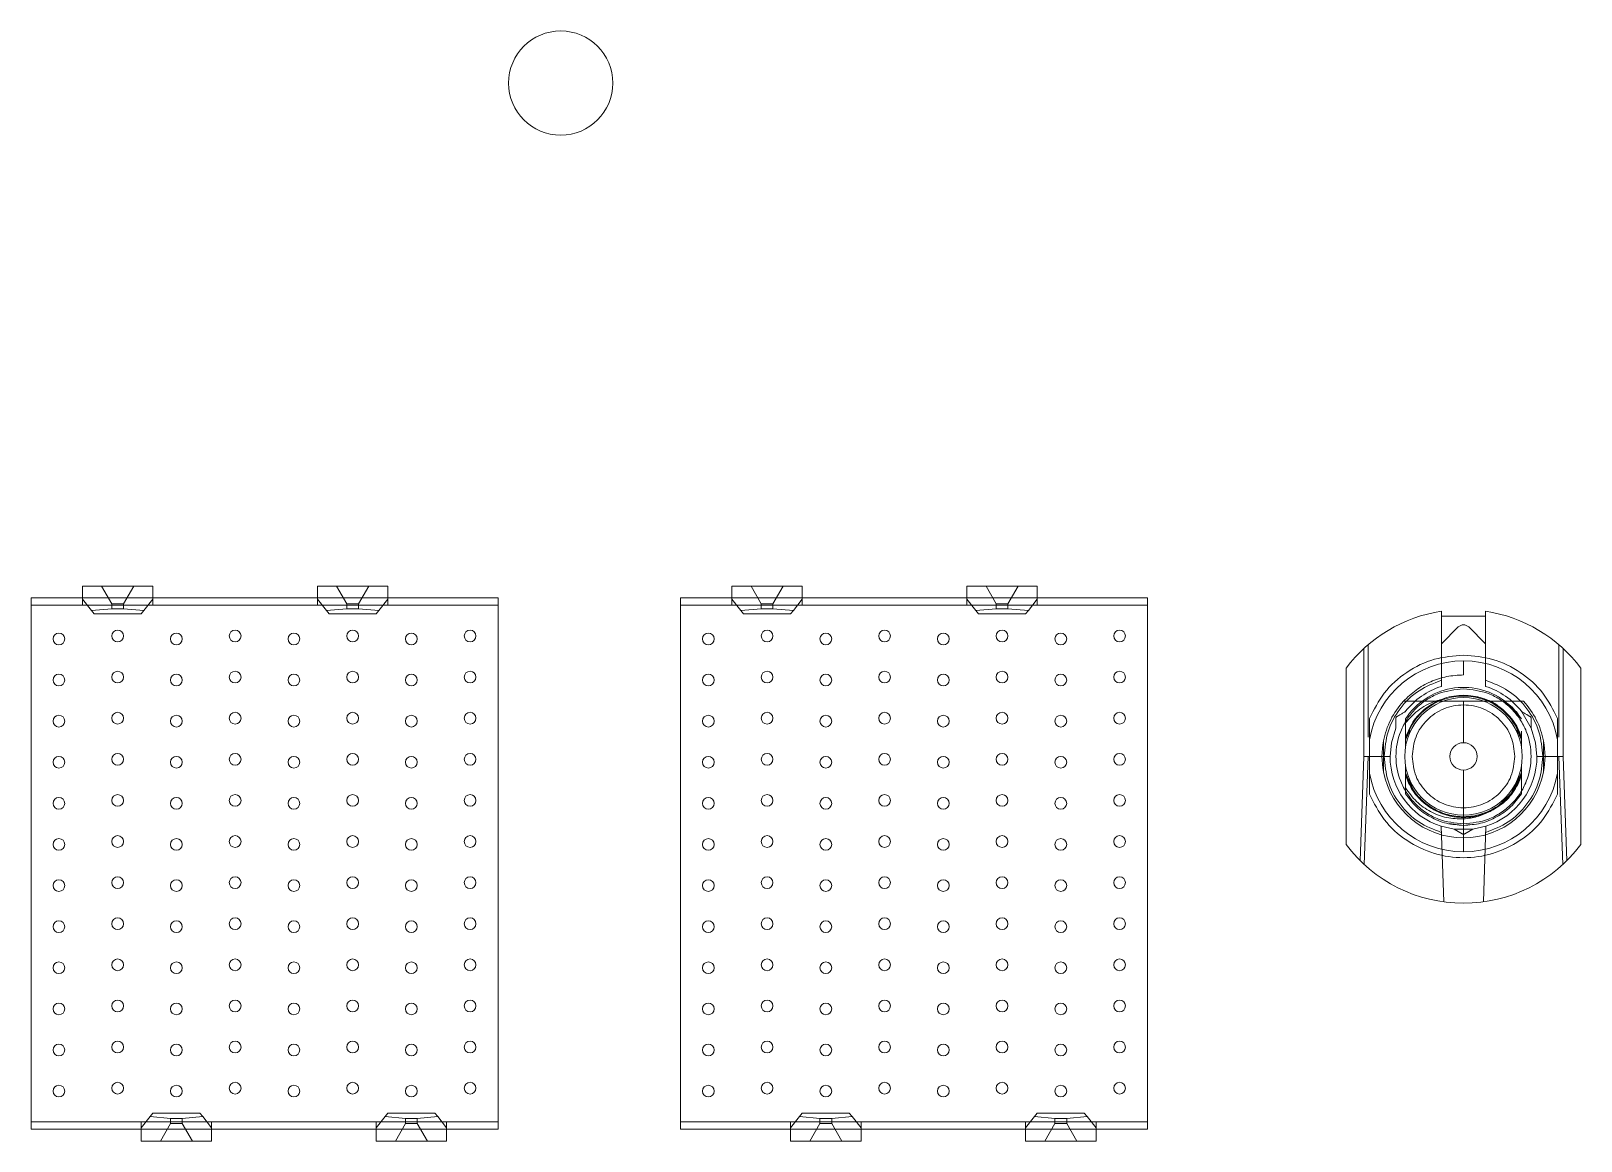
# Model space of a CAD drawing. Header units: millimetres. Extents: x -84 to 500, y -79 to 331.
# Drawn here: x 156 to 208.7, y 45.3 to 83.1 of the extents above; entities that cross this region are included whole.
import ezdxf
from ezdxf.lldxf.tags import DXFTag

# ---------------------------------------------------------------- set-up
doc = ezdxf.new("R2010")
doc.units = ezdxf.units.MM
tags = doc.linetypes.add('HIDDEN', pattern=[1.905, 1.27, -0.635]).pattern_tags.tags
tags[6:7] = [DXFTag(74, 4), DXFTag(75, 0), DXFTag(340, '0'), DXFTag(46, 1.0), DXFTag(50, 0.0), DXFTag(44, 0.0), DXFTag(45, 0.0)]
tags[4:5] = [DXFTag(74, 4), DXFTag(75, 0), DXFTag(340, '0'), DXFTag(46, 1.0), DXFTag(50, 0.0), DXFTag(44, 0.0), DXFTag(45, 0.0)]

msp = doc.modelspace()

# ---------------------------------------------------------------- linework, layer by layer
at = {"color": 7, "linetype": 'Continuous', "lineweight": 15}
for p, q in [((157.706, 63.77), (157.706, 64.22)), ((157.706, 64.22), (158.36, 64.22)), ((158.36, 64.22), (158.706, 63.62)), ((158.36, 64.22), (159.452, 64.22)), ((159.106, 63.62), (159.452, 64.22)), ((159.452, 64.22), (160.106, 64.22)), ((160.106, 64.22), (160.106, 63.77)), ((165.706, 63.77), (165.706, 64.22)), ((165.706, 64.22), (166.36, 64.22)), ((166.36, 64.22), (166.706, 63.62)), ((166.36, 64.22), (167.452, 64.22)), ((167.106, 63.62), (167.452, 64.22)), ((167.452, 64.22), (168.106, 64.22)), ((168.106, 64.22), (168.106, 63.77)), ((179.816, 63.77), (179.816, 64.22)), ((179.816, 64.22), (180.47, 64.22)), ((180.47, 64.22), (180.816, 63.62)), ((180.47, 64.22), (181.562, 64.22)), ((181.216, 63.62), (181.562, 64.22)), ((181.562, 64.22), (182.216, 64.22)), ((182.216, 64.22), (182.216, 63.77)), ((187.816, 63.77), (187.816, 64.22)), ((187.816, 64.22), (188.47, 64.22)), ((188.47, 64.22), (188.816, 63.62)), ((188.47, 64.22), (189.562, 64.22)), ((189.216, 63.62), (189.562, 64.22)), ((189.562, 64.22), (190.216, 64.22)), ((190.216, 64.22), (190.216, 63.77)), ((155.956, 63.82), (157.706, 63.82)), ((155.956, 63.82), (155.956, 63.57)), ((157.706, 63.57), (155.956, 63.57)), ((155.956, 63.57), (155.956, 45.97)), ((158.011, 63.389), (157.706, 63.77)), ((157.706, 63.57), (157.706, 63.77)), ((158.011, 63.389), (158.706, 63.45)), ((158.106, 63.27), (158.011, 63.389)), ((159.106, 63.62), (158.706, 63.62)), ((158.706, 63.62), (158.706, 63.45)), ((158.706, 63.45), (159.106, 63.45)), ((159.106, 63.45), (159.106, 63.62)), ((159.106, 63.45), (159.801, 63.389)), ((159.801, 63.389), (159.706, 63.27)), ((159.801, 63.389), (160.106, 63.77)), ((160.106, 63.82), (165.706, 63.82)), ((160.106, 63.77), (160.106, 63.57)), ((165.706, 63.57), (160.106, 63.57)), ((166.011, 63.389), (165.706, 63.77)), ((165.706, 63.57), (165.706, 63.77)), ((166.011, 63.389), (166.706, 63.45)), ((166.106, 63.27), (166.011, 63.389)), ((166.706, 63.62), (166.706, 63.45)), ((167.106, 63.62), (166.706, 63.62)), ((166.706, 63.45), (167.106, 63.45)), ((167.106, 63.45), (167.106, 63.62)), ((167.106, 63.45), (167.801, 63.389)), ((167.801, 63.389), (167.706, 63.27)), ((168.106, 63.77), (167.801, 63.389)), ((168.106, 63.82), (171.856, 63.82)), ((168.106, 63.77), (168.106, 63.57)), ((171.856, 63.57), (168.106, 63.57)), ((171.856, 63.82), (171.856, 63.57)), ((171.856, 45.97), (171.856, 63.57)), ((178.066, 63.82), (179.816, 63.82)), ((178.066, 63.82), (178.066, 63.57)), ((178.066, 63.57), (178.066, 45.97)), ((179.816, 63.57), (178.066, 63.57)), ((180.121, 63.389), (179.816, 63.77)), ((179.816, 63.57), (179.816, 63.77)), ((180.121, 63.389), (180.816, 63.45)), ((180.216, 63.27), (180.121, 63.389)), ((181.216, 63.62), (180.816, 63.62)), ((180.816, 63.62), (180.816, 63.45)), ((180.816, 63.45), (181.216, 63.45)), ((181.216, 63.45), (181.216, 63.62)), ((181.216, 63.45), (181.911, 63.389)), ((181.911, 63.389), (181.816, 63.27)), ((181.911, 63.389), (182.216, 63.77)), ((182.216, 63.82), (187.816, 63.82)), ((182.216, 63.77), (182.216, 63.57)), ((187.816, 63.57), (182.216, 63.57)), ((188.121, 63.389), (187.816, 63.77)), ((187.816, 63.57), (187.816, 63.77)), ((188.121, 63.389), (188.816, 63.45)), ((188.216, 63.27), (188.121, 63.389)), ((188.816, 63.62), (188.816, 63.45)), ((189.216, 63.62), (188.816, 63.62)), ((188.816, 63.45), (189.216, 63.45)), ((189.216, 63.45), (189.216, 63.62)), ((189.216, 63.45), (189.911, 63.389)), ((189.911, 63.389), (189.816, 63.27)), ((190.216, 63.77), (189.911, 63.389)), ((190.216, 63.82), (193.966, 63.82)), ((190.216, 63.77), (190.216, 63.57)), ((193.966, 63.57), (190.216, 63.57)), ((193.966, 63.82), (193.966, 63.57)), ((193.966, 45.97), (193.966, 63.57)), ((203.976, 63.363), (203.976, 63.195)), ((205.476, 63.363), (205.476, 63.195)), ((159.706, 63.27), (158.106, 63.27)), ((167.706, 63.27), (166.106, 63.27)), ((181.816, 63.27), (180.216, 63.27)), ((189.816, 63.27), (188.216, 63.27)), ((205.476, 63.195), (203.976, 63.195)), ((200.726, 61.42), (200.726, 55.42)), ((204.726, 61.67), (204.726, 61.195)), ((208.726, 55.42), (208.726, 61.42)), ((204.726, 58.885), (204.726, 60.295)), ((204.726, 55.645), (204.726, 57.955)), ((204.726, 55.645), (204.726, 55.17)), ((155.956, 45.97), (159.706, 45.97)), ((155.956, 45.97), (155.956, 45.72)), ((160.011, 46.151), (159.706, 45.77)), ((159.706, 45.77), (159.706, 45.97)), ((160.011, 46.151), (160.106, 46.27)), ((160.706, 46.09), (160.011, 46.151)), ((160.106, 46.27), (161.706, 46.27)), ((160.706, 45.92), (160.36, 45.32)), ((160.706, 46.09), (160.706, 45.92)), ((161.106, 46.09), (160.706, 46.09)), ((160.706, 45.92), (161.106, 45.92)), ((161.801, 46.151), (161.106, 46.09)), ((161.106, 45.92), (161.106, 46.09)), ((161.452, 45.32), (161.106, 45.92)), ((161.706, 46.27), (161.801, 46.151)), ((161.801, 46.151), (162.106, 45.77)), ((162.106, 45.97), (167.706, 45.97)), ((162.106, 45.97), (162.106, 45.77)), ((167.706, 45.77), (168.01, 46.151)), ((167.706, 45.77), (167.706, 45.97)), ((168.01, 46.151), (168.106, 46.27)), ((168.706, 46.09), (168.01, 46.151)), ((168.106, 46.27), (169.706, 46.27)), ((168.706, 45.92), (168.36, 45.32)), ((168.706, 46.09), (168.706, 45.92)), ((169.106, 46.09), (168.706, 46.09)), ((168.706, 45.92), (169.106, 45.92)), ((169.802, 46.151), (169.106, 46.09)), ((169.106, 45.92), (169.106, 46.09)), ((169.452, 45.32), (169.106, 45.92)), ((169.706, 46.27), (169.802, 46.151)), ((169.802, 46.151), (170.106, 45.77)), ((170.106, 45.97), (171.856, 45.97)), ((170.106, 45.97), (170.106, 45.77)), ((171.856, 45.72), (171.856, 45.97)), ((178.066, 45.97), (181.816, 45.97)), ((178.066, 45.97), (178.066, 45.72)), ((182.121, 46.151), (181.816, 45.77)), ((181.816, 45.77), (181.816, 45.97)), ((182.121, 46.151), (182.216, 46.27)), ((182.816, 46.09), (182.121, 46.151)), ((182.216, 46.27), (183.816, 46.27)), ((182.816, 45.92), (182.47, 45.32)), ((183.216, 46.09), (182.816, 46.09)), ((182.816, 46.09), (182.816, 45.92)), ((182.816, 45.92), (183.216, 45.92)), ((183.911, 46.151), (183.216, 46.09)), ((183.216, 45.92), (183.216, 46.09)), ((183.562, 45.32), (183.216, 45.92)), ((183.816, 46.27), (183.911, 46.151)), ((183.911, 46.151), (184.216, 45.77)), ((184.216, 45.97), (189.816, 45.97)), ((184.216, 45.97), (184.216, 45.77)), ((189.816, 45.77), (190.12, 46.151)), ((189.816, 45.77), (189.816, 45.97)), ((190.12, 46.151), (190.216, 46.27)), ((190.816, 46.09), (190.12, 46.151)), ((190.216, 46.27), (191.816, 46.27)), ((190.816, 45.92), (190.47, 45.32)), ((190.816, 46.09), (190.816, 45.92)), ((191.216, 46.09), (190.816, 46.09)), ((190.816, 45.92), (191.216, 45.92)), ((191.912, 46.151), (191.216, 46.09)), ((191.216, 45.92), (191.216, 46.09)), ((191.562, 45.32), (191.216, 45.92)), ((191.816, 46.27), (191.912, 46.151)), ((191.912, 46.151), (192.216, 45.77)), ((192.216, 45.97), (193.966, 45.97)), ((192.216, 45.97), (192.216, 45.77)), ((193.966, 45.72), (193.966, 45.97)), ((155.956, 45.72), (159.706, 45.72)), ((159.706, 45.32), (159.706, 45.77)), ((162.106, 45.77), (162.106, 45.32)), ((167.706, 45.72), (162.106, 45.72)), ((167.706, 45.32), (167.706, 45.77)), ((170.106, 45.77), (170.106, 45.32)), ((171.856, 45.72), (170.106, 45.72)), ((178.066, 45.72), (181.816, 45.72)), ((181.816, 45.32), (181.816, 45.77)), ((184.216, 45.77), (184.216, 45.32)), ((189.816, 45.72), (184.216, 45.72)), ((189.816, 45.32), (189.816, 45.77)), ((192.216, 45.77), (192.216, 45.32)), ((193.966, 45.72), (192.216, 45.72)), ((160.36, 45.32), (159.706, 45.32)), ((161.452, 45.32), (160.36, 45.32)), ((162.106, 45.32), (161.452, 45.32)), ((168.36, 45.32), (167.706, 45.32)), ((169.452, 45.32), (168.36, 45.32)), ((170.106, 45.32), (169.452, 45.32)), ((182.47, 45.32), (181.816, 45.32)), ((183.562, 45.32), (182.47, 45.32)), ((184.216, 45.32), (183.562, 45.32)), ((190.47, 45.32), (189.816, 45.32)), ((191.562, 45.32), (190.47, 45.32)), ((192.216, 45.32), (191.562, 45.32))]:
    msp.add_line(p, q, dxfattribs=at)
at = {"color": 7, "linetype": 'HIDDEN', "lineweight": 0}
for p, q in [((157.706, 63.82), (160.106, 63.82)), ((160.106, 63.57), (157.706, 63.57)), ((165.706, 63.82), (168.106, 63.82)), ((168.106, 63.57), (165.706, 63.57)), ((179.816, 63.82), (182.216, 63.82)), ((182.216, 63.57), (179.816, 63.57)), ((187.816, 63.82), (190.216, 63.82)), ((190.216, 63.57), (187.816, 63.57)), ((203.976, 61.014), (203.976, 63.195)), ((203.976, 62.255), (204.549, 62.828)), ((204.903, 62.828), (205.476, 62.255)), ((205.476, 63.195), (205.476, 61.014)), ((201.332, 58.42), (201.332, 62.091)), ((201.476, 62.22), (201.476, 59.07)), ((207.976, 59.07), (207.976, 62.22)), ((208.12, 62.091), (208.12, 58.42)), ((206.124, 60.309), (206.701, 59.694)), ((202.751, 59.694), (202.751, 58.735)), ((206.407, 59.643), (206.701, 59.071)), ((206.407, 59.643), (206.701, 59.071)), ((207.034, 59.38), (206.712, 59.939)), ((202.751, 59.421), (202.751, 59.071)), ((202.913, 59.386), (202.751, 59.071)), ((202.751, 58.986), (202.899, 59.299)), ((206.541, 59.325), (206.701, 58.986)), ((206.701, 59.071), (206.577, 59.312)), ((206.701, 59.273), (206.701, 59.071)), ((206.701, 58.735), (206.701, 58.986)), ((201.208, 54.867), (201.332, 58.42)), ((201.476, 58.42), (201.332, 58.42)), ((201.476, 58.42), (201.347, 54.734)), ((201.476, 58.42), (202.026, 58.42)), ((202.226, 58.42), (202.026, 58.42)), ((202.751, 58.105), (202.751, 57.347)), ((206.701, 57.854), (206.701, 58.105)), ((207.426, 58.42), (207.226, 58.42)), ((207.426, 58.42), (207.976, 58.42)), ((208.105, 54.734), (207.976, 58.42)), ((207.976, 58.42), (208.12, 58.42)), ((208.12, 58.42), (208.244, 54.867)), ((203.013, 57.297), (202.751, 57.854)), ((203.013, 57.297), (202.751, 57.854)), ((202.751, 57.769), (202.751, 57.146)), ((202.751, 57.769), (202.958, 57.366)), ((206.701, 57.854), (206.34, 57.149)), ((206.701, 57.769), (206.437, 57.255)), ((206.437, 57.255), (206.701, 57.769)), ((206.701, 57.769), (206.437, 57.255)), ((206.701, 57.854), (206.45, 57.322)), ((206.701, 57.854), (206.45, 57.322)), ((206.471, 57.322), (206.701, 57.769)), ((206.701, 57.146), (206.701, 57.769)), ((207.451, 57.896), (207.451, 57.896)), ((202.751, 57.146), (202.98, 56.873)), ((206.495, 56.901), (206.701, 57.146)), ((204.051, 53.466), (203.961, 56.04)), ((204.403, 55.941), (203.961, 56.04)), ((204.237, 56.131), (204.726, 56.07)), ((204.676, 55.783), (204.403, 55.941)), ((204.403, 55.941), (205.049, 55.941)), ((204.726, 56.07), (204.949, 56.098)), ((205.049, 55.941), (204.776, 55.783)), ((205.491, 56.04), (205.049, 55.941)), ((205.491, 56.04), (205.401, 53.466)), ((162.106, 45.97), (159.706, 45.97)), ((170.106, 45.97), (167.706, 45.97)), ((184.216, 45.97), (181.816, 45.97)), ((192.216, 45.97), (189.816, 45.97)), ((162.106, 45.72), (159.706, 45.72)), ((170.106, 45.72), (167.706, 45.72)), ((184.216, 45.72), (181.816, 45.72)), ((192.216, 45.72), (189.816, 45.72))]:
    msp.add_line(p, q, dxfattribs=at)
at = {"color": 7, "linetype": 'HIDDEN', "lineweight": 0, "flags": 128}
for points in [[(203.95, 60.349), (203.979, 60.353), (203.987, 60.353), (203.989, 60.353), (203.99, 60.352), (203.99, 60.352), (203.99, 60.352), (203.99, 60.352), (203.99, 60.352), (203.99, 60.352), (203.99, 60.352), (203.99, 60.352), (203.99, 60.352), (203.99, 60.353), (203.99, 60.353), (203.99, 60.353), (203.99, 60.353), (203.99, 60.353), (203.99, 60.353), (203.99, 60.353), (203.99, 60.352), (203.99, 60.352), (203.99, 60.352), (203.99, 60.352), (203.99, 60.352), (203.99, 60.352), (203.99, 60.352), (203.99, 60.352), (203.99, 60.352), (203.99, 60.351), (203.99, 60.351), (203.987, 60.348), (203.857, 60.284), (203.694, 60.197)], [(202.751, 59.694), (202.751, 59.694)], [(202.751, 59.694), (202.751, 59.694)], [(202.751, 59.694), (202.751, 59.694)], [(202.751, 59.694), (202.751, 59.694)], [(202.751, 59.694), (202.751, 59.694)], [(202.751, 59.694), (202.751, 59.694)], [(202.751, 59.694), (202.751, 59.694)], [(202.751, 59.694), (202.751, 59.694)], [(206.701, 59.694), (206.701, 59.694)], [(202.226, 58.42), (202.27, 58.886), (202.418, 59.38)], [(207.034, 59.38), (207.182, 58.886), (207.226, 58.42)], [(202.751, 58.735), (202.751, 58.735)], [(206.701, 58.986), (206.701, 58.986)], [(206.701, 58.986), (206.701, 58.986)], [(206.701, 58.986), (206.701, 58.986)], [(206.701, 58.986), (206.701, 58.986)], [(206.701, 58.986), (206.701, 58.986)], [(202.751, 58.105), (202.751, 58.105)], [(206.701, 57.854), (206.701, 57.854)], [(206.701, 57.854), (206.701, 57.854)], [(206.701, 57.854), (206.701, 57.854)], [(206.701, 57.854), (206.701, 57.854)], [(206.701, 57.854), (206.701, 57.854)], [(206.701, 57.854), (206.701, 57.854)], [(206.701, 57.854), (206.701, 57.854)], [(206.701, 57.854), (206.701, 57.854)], [(202.751, 57.146), (202.751, 57.146)], [(202.751, 57.146), (202.751, 57.146)], [(202.751, 57.146), (202.751, 57.146)], [(202.751, 57.146), (202.751, 57.146)], [(202.751, 57.146), (202.751, 57.146)], [(202.751, 57.146), (202.751, 57.146)], [(202.751, 57.146), (202.751, 57.146)], [(202.947, 57.393), (202.947, 57.393)], [(206.701, 57.146), (206.701, 57.146)], [(203.699, 56.641), (203.699, 56.641)]]:
    msp.add_lwpolyline(points, dxfattribs=at)
at = {"color": 7, "linetype": 'Continuous', "lineweight": 15}
msp.add_circle((173.99, 81.35), 1.775, dxfattribs=at)
at = {"color": 7, "linetype": 'HIDDEN', "lineweight": 0}
for centre, radius in [((156.906, 62.42), 0.2), ((158.906, 62.52), 0.2), ((160.906, 62.42), 0.2), ((162.906, 62.52), 0.2), ((164.906, 62.42), 0.2), ((166.906, 62.52), 0.2), ((168.906, 62.42), 0.2), ((170.906, 62.52), 0.2), ((179.016, 62.42), 0.2), ((181.016, 62.52), 0.2), ((183.016, 62.42), 0.2), ((185.016, 62.52), 0.2), ((187.016, 62.42), 0.2), ((189.016, 62.52), 0.2), ((191.016, 62.42), 0.2), ((193.016, 62.52), 0.2), ((156.906, 61.02), 0.2), ((158.906, 61.12), 0.2), ((160.906, 61.02), 0.2), ((162.906, 61.12), 0.2), ((164.906, 61.02), 0.2), ((166.906, 61.12), 0.2), ((168.906, 61.02), 0.2), ((170.906, 61.12), 0.2), ((179.016, 61.02), 0.2), ((181.016, 61.12), 0.2), ((183.016, 61.02), 0.2), ((185.016, 61.12), 0.2), ((187.016, 61.02), 0.2), ((189.016, 61.12), 0.2), ((191.016, 61.02), 0.2), ((193.016, 61.12), 0.2), ((204.726, 58.42), 2), ((156.906, 59.62), 0.2), ((158.906, 59.72), 0.2), ((160.906, 59.62), 0.2), ((162.906, 59.72), 0.2), ((164.906, 59.62), 0.2), ((166.906, 59.72), 0.2), ((168.906, 59.62), 0.2), ((170.906, 59.72), 0.2), ((179.016, 59.62), 0.2), ((181.016, 59.72), 0.2), ((183.016, 59.62), 0.2), ((185.016, 59.72), 0.2), ((187.016, 59.62), 0.2), ((189.016, 59.72), 0.2), ((191.016, 59.62), 0.2), ((193.016, 59.72), 0.2), ((156.906, 58.22), 0.2), ((158.906, 58.32), 0.2), ((160.906, 58.22), 0.2), ((162.906, 58.32), 0.2), ((164.906, 58.22), 0.2), ((166.906, 58.32), 0.2), ((168.906, 58.22), 0.2), ((170.906, 58.32), 0.2), ((179.016, 58.22), 0.2), ((181.016, 58.32), 0.2), ((183.016, 58.22), 0.2), ((185.016, 58.32), 0.2), ((187.016, 58.22), 0.2), ((189.016, 58.32), 0.2), ((191.016, 58.22), 0.2), ((193.016, 58.32), 0.2), ((156.906, 56.82), 0.2), ((158.906, 56.92), 0.2), ((160.906, 56.82), 0.2), ((162.906, 56.92), 0.2), ((164.906, 56.82), 0.2), ((166.906, 56.92), 0.2), ((168.906, 56.82), 0.2), ((170.906, 56.92), 0.2), ((179.016, 56.82), 0.2), ((181.016, 56.92), 0.2), ((183.016, 56.82), 0.2), ((185.016, 56.92), 0.2), ((187.016, 56.82), 0.2), ((189.016, 56.92), 0.2), ((191.016, 56.82), 0.2), ((193.016, 56.92), 0.2), ((156.906, 55.42), 0.2), ((158.906, 55.52), 0.2), ((160.906, 55.42), 0.2), ((162.906, 55.52), 0.2), ((164.906, 55.42), 0.2), ((166.906, 55.52), 0.2), ((168.906, 55.42), 0.2), ((170.906, 55.52), 0.2), ((179.016, 55.42), 0.2), ((181.016, 55.52), 0.2), ((183.016, 55.42), 0.2), ((185.016, 55.52), 0.2), ((187.016, 55.42), 0.2), ((189.016, 55.52), 0.2), ((191.016, 55.42), 0.2), ((193.016, 55.52), 0.2), ((156.906, 54.02), 0.2), ((158.906, 54.12), 0.2), ((160.906, 54.02), 0.2), ((162.906, 54.12), 0.2), ((164.906, 54.02), 0.2), ((166.906, 54.12), 0.2), ((168.906, 54.02), 0.2), ((170.906, 54.12), 0.2), ((179.016, 54.02), 0.2), ((181.016, 54.12), 0.2), ((183.016, 54.02), 0.2), ((185.016, 54.12), 0.2), ((187.016, 54.02), 0.2), ((189.016, 54.12), 0.2), ((191.016, 54.02), 0.2), ((193.016, 54.12), 0.2), ((156.906, 52.62), 0.2), ((158.906, 52.72), 0.2), ((160.906, 52.62), 0.2), ((162.906, 52.72), 0.2), ((164.906, 52.62), 0.2), ((166.906, 52.72), 0.2), ((168.906, 52.62), 0.2), ((170.906, 52.72), 0.2), ((179.016, 52.62), 0.2), ((181.016, 52.72), 0.2), ((183.016, 52.62), 0.2), ((185.016, 52.72), 0.2), ((187.016, 52.62), 0.2), ((189.016, 52.72), 0.2), ((191.016, 52.62), 0.2), ((193.016, 52.72), 0.2), ((156.906, 51.22), 0.2), ((158.906, 51.32), 0.2), ((160.906, 51.22), 0.2), ((162.906, 51.32), 0.2), ((164.906, 51.22), 0.2), ((166.906, 51.32), 0.2), ((168.906, 51.22), 0.2), ((170.906, 51.32), 0.2), ((179.016, 51.22), 0.2), ((181.016, 51.32), 0.2), ((183.016, 51.22), 0.2), ((185.016, 51.32), 0.2), ((187.016, 51.22), 0.2), ((189.016, 51.32), 0.2), ((191.016, 51.22), 0.2), ((193.016, 51.32), 0.2), ((156.906, 49.82), 0.2), ((158.906, 49.92), 0.2), ((160.906, 49.82), 0.2), ((162.906, 49.92), 0.2), ((164.906, 49.82), 0.2), ((166.906, 49.92), 0.2), ((168.906, 49.82), 0.2), ((170.906, 49.92), 0.2), ((179.016, 49.82), 0.2), ((181.016, 49.92), 0.2), ((183.016, 49.82), 0.2), ((185.016, 49.92), 0.2), ((187.016, 49.82), 0.2), ((189.016, 49.92), 0.2), ((191.016, 49.82), 0.2), ((193.016, 49.92), 0.2), ((156.906, 48.42), 0.2), ((158.906, 48.52), 0.2), ((160.906, 48.42), 0.2), ((162.906, 48.52), 0.2), ((164.906, 48.42), 0.2), ((166.906, 48.52), 0.2), ((168.906, 48.42), 0.2), ((170.906, 48.52), 0.2), ((179.016, 48.42), 0.2), ((181.016, 48.52), 0.2), ((183.016, 48.42), 0.2), ((185.016, 48.52), 0.2), ((187.016, 48.42), 0.2), ((189.016, 48.52), 0.2), ((191.016, 48.42), 0.2), ((193.016, 48.52), 0.2), ((156.906, 47.02), 0.2), ((158.906, 47.12), 0.2), ((160.906, 47.02), 0.2), ((162.906, 47.12), 0.2), ((164.906, 47.02), 0.2), ((166.906, 47.12), 0.2), ((168.906, 47.02), 0.2), ((170.906, 47.12), 0.2), ((179.016, 47.02), 0.2), ((181.016, 47.12), 0.2), ((183.016, 47.02), 0.2), ((185.016, 47.12), 0.2), ((187.016, 47.02), 0.2), ((189.016, 47.12), 0.2), ((191.016, 47.02), 0.2), ((193.016, 47.12), 0.2)]:
    msp.add_circle(centre, radius, dxfattribs=at)
at = {"color": 7, "linetype": 'Continuous', "lineweight": 15}
for radius, start, end in [(5, 98.6269, 143.1301), (5, 36.8699, 81.3731), (3.25, 90, 169.9367), (3.25, 10.0633, 90), (2.775, 137.4934, 169.1071), (2.775, 10.8932, 42.5066), (2.775, 169.1067, 190.8938), (0.465, 90, 270), (0.465, 270, 90), (2.775, 349.1068, 10.8929), (3.25, 190.0633, 270), (2.775, 190.8929, 270), (2.775, 270, 349.1071), (3.25, 270, 349.9367), (5, 216.8699, 323.1301)]:
    msp.add_arc((204.726, 58.42), radius, start, end, dxfattribs=at)
at = {"color": 7, "linetype": 'HIDDEN', "lineweight": 0}
for radius, start, end in [(2.5, 107.4576, 142.5798), (2.35, 53.5058, 147.1851), (2.5, 37.4202, 72.5424), (2.5, 180, 252.1843), (2.5, 287.8157, 0)]:
    msp.add_arc((204.726, 58.42), radius, start, end, dxfattribs=at)
for points in [[(204.549, 62.828), (204.575, 62.849), (204.627, 62.89), (204.726, 62.907), (204.825, 62.89), (204.877, 62.849), (204.903, 62.828)], [(202.976, 58.42), (203.002, 58.649), (203.055, 59.107), (203.46, 59.69), (204.038, 60.079), (204.726, 60.216), (205.414, 60.079), (205.992, 59.69), (206.397, 59.107), (206.45, 58.649), (206.476, 58.42)], [(206.701, 58.986), (206.653, 59.125), (206.556, 59.404), (206.377, 59.638), (206.288, 59.755)], [(206.476, 58.42), (206.45, 58.191), (206.397, 57.733), (205.992, 57.15), (205.414, 56.761), (204.726, 56.624), (204.038, 56.761), (203.46, 57.15), (203.055, 57.733), (203.002, 58.191), (202.976, 58.42)], [(202.751, 57.146), (202.869, 56.99), (203.104, 56.676), (203.591, 56.338), (204.139, 56.112), (204.53, 56.084), (204.726, 56.07)], [(204.726, 56.07), (204.922, 56.084), (205.313, 56.112), (205.861, 56.338), (206.348, 56.676), (206.583, 56.99), (206.701, 57.146)], [(204.776, 55.783), (204.768, 55.78), (204.752, 55.772), (204.726, 55.769), (204.7, 55.772), (204.684, 55.78), (204.676, 55.783)]]:
    msp.add_open_spline(points, degree=3, dxfattribs=at)
at = {"color": 7, "linetype": 'Continuous', "lineweight": 15}
for points, knots in [([(201.526, 59.709), (201.677, 60.009), (201.986, 60.622), (202.771, 61.32), (203.713, 61.786), (204.397, 61.842), (204.732, 61.87)], [0, 0, 0, 0, 0.24439, 0.5, 0.75561, 1, 1, 1, 1]), ([(204.732, 61.87), (205.066, 61.841), (205.748, 61.783), (206.685, 61.317), (207.467, 60.62), (207.775, 60.008), (207.926, 59.709)], [0, 0, 0, 0, 0.244424, 0.5, 0.755576, 1, 1, 1, 1]), ([(204.726, 61.195), (204.534, 61.184), (204.151, 61.161), (203.602, 60.976), (203.094, 60.696), (202.818, 60.429), (202.68, 60.295)], [0, 0, 0, 0, 0.25, 0.5, 0.75, 1, 1, 1, 1]), ([(204.726, 60.295), (204.531, 60.295), (204.027, 60.295), (203.345, 60.295), (202.896, 60.295), (202.68, 60.295)], [0, 0, 0, 0, 0.246526, 0.63814, 1, 1, 1, 1]), ([(206.772, 60.295), (206.334, 60.295), (205.731, 60.295), (204.942, 60.295), (204.726, 60.295)], [0, 0, 0, 0, 0.725757, 1, 1, 1, 1]), ([(201.526, 59.709), (201.526, 59.575), (201.526, 59.401), (201.526, 59.207), (201.526, 59.126), (201.526, 59.072), (201.526, 59.033), (201.526, 59.006), (201.526, 58.992), (201.526, 58.988), (201.526, 58.988), (201.526, 58.988)], [0, 0, 0, 0, 0.52193, 0.674707, 0.779637, 0.851731, 0.901665, 0.954566, 0.975881, 0.993094, 1, 1, 1, 1]), ([(207.926, 59.709), (207.926, 59.575), (207.926, 59.401), (207.926, 59.207), (207.926, 59.126), (207.926, 59.072), (207.926, 59.033), (207.926, 59.006), (207.926, 58.992), (207.926, 58.988), (207.926, 58.988), (207.926, 58.988)], [0, 0, 0, 0, 0.52193, 0.674707, 0.779637, 0.851731, 0.901665, 0.954566, 0.975881, 0.993094, 1, 1, 1, 1]), ([(201.526, 58.988), (201.526, 58.812), (201.526, 58.46), (201.526, 58.066), (201.526, 57.874), (201.526, 57.852)], [0, 0, 0, 0, 0.4691002, 0.9396132, 1, 1, 1, 1]), ([(202.001, 58.944), (202.001, 58.654), (202.001, 58.301), (202.001, 57.957), (202.001, 57.896)], [0, 0, 0, 0, 0.821497, 1, 1, 1, 1]), ([(207.451, 57.896), (207.451, 58.186), (207.451, 58.539), (207.451, 58.883), (207.451, 58.944)], [0, 0, 0, 0, 0.821486, 1, 1, 1, 1]), ([(207.926, 58.988), (207.926, 58.812), (207.926, 58.46), (207.926, 58.066), (207.926, 57.874), (207.926, 57.852)], [0, 0, 0, 0, 0.4691, 0.939613, 1, 1, 1, 1]), ([(201.526, 57.852), (201.526, 57.852), (201.526, 57.85), (201.526, 57.839), (201.526, 57.795), (201.526, 57.599), (201.526, 57.365), (201.526, 57.169), (201.526, 57.131)], [0, 0, 0, 0, 0.0169294, 0.0393005, 0.081695, 0.2361978, 0.8521567, 1, 1, 1, 1]), ([(207.926, 57.852), (207.926, 57.852), (207.926, 57.85), (207.926, 57.839), (207.926, 57.795), (207.926, 57.599), (207.926, 57.365), (207.926, 57.169), (207.926, 57.131)], [0, 0, 0, 0, 0.016929, 0.039301, 0.081695, 0.236198, 0.852157, 1, 1, 1, 1]), ([(207.926, 57.131), (207.775, 56.832), (207.466, 56.22), (206.683, 55.518), (205.743, 55.069), (204.726, 54.921), (203.709, 55.069), (202.769, 55.518), (201.986, 56.22), (201.677, 56.832), (201.526, 57.131)], [0, 0, 0, 0, 0.122204, 0.25, 0.377796, 0.5, 0.622204, 0.75, 0.877796, 1, 1, 1, 1])]:
    msp.add_open_spline(points, degree=3, knots=knots, dxfattribs=at)
at = {"color": 7, "linetype": 'HIDDEN', "lineweight": 0}
for points, knots in [([(202.026, 58.42), (202.052, 58.703), (202.105, 59.283), (202.533, 60.069), (203.169, 60.698), (203.712, 60.91), (203.976, 61.014)], [0, 0, 0, 0, 0.2433924, 0.5, 0.7566076, 1, 1, 1, 1]), ([(204.726, 56.12), (204.437, 56.151), (203.99, 56.199), (203.454, 56.485), (203.089, 56.782), (202.79, 57.148), (202.512, 57.684), (202.37, 58.42), (202.512, 59.156), (202.789, 59.692), (203.088, 60.058), (203.454, 60.355), (203.99, 60.641), (204.437, 60.689), (204.726, 60.72)], [0, 0, 0, 0, 0.119721, 0.184824, 0.25, 0.315102, 0.380279, 0.5, 0.619721, 0.684824, 0.75, 0.815102, 0.880279, 1, 1, 1, 1]), ([(203.976, 61.014), (203.976, 60.986), (203.976, 60.931), (203.976, 60.863), (203.976, 60.813), (203.976, 60.808), (203.976, 60.805)], [0, 0, 0, 0, 0.25862, 0.513617, 0.75609, 1, 1, 1, 1]), ([(204.726, 60.72), (205.015, 60.689), (205.462, 60.641), (205.998, 60.355), (206.363, 60.058), (206.662, 59.692), (206.94, 59.156), (207.082, 58.42), (206.94, 57.684), (206.663, 57.148), (206.364, 56.782), (205.998, 56.485), (205.462, 56.199), (205.015, 56.151), (204.726, 56.12)], [0, 0, 0, 0, 0.119721, 0.184824, 0.25, 0.315102, 0.380279, 0.5, 0.619721, 0.684824, 0.75, 0.815102, 0.880279, 1, 1, 1, 1]), ([(205.476, 61.014), (205.74, 60.91), (206.283, 60.698), (206.919, 60.069), (207.347, 59.283), (207.4, 58.703), (207.426, 58.42)], [0, 0, 0, 0, 0.243392, 0.5, 0.756608, 1, 1, 1, 1]), ([(205.476, 61.014), (205.476, 60.986), (205.476, 60.931), (205.476, 60.863), (205.476, 60.814), (205.476, 60.808), (205.476, 60.805)], [0, 0, 0, 0, 0.258105, 0.512595, 0.755594, 1, 1, 1, 1]), ([(205.964, 60.086), (205.958, 60.092), (205.799, 60.252), (205.367, 60.42), (204.729, 60.537), (204.074, 60.43), (203.49, 60.132), (203.011, 59.671), (202.838, 59.271), (202.751, 59.071)], [0, 0, 0, 0, 0.006975, 0.172479, 0.337984, 0.503488, 0.668992, 0.834496, 1, 1, 1, 1]), ([(206.256, 59.795), (206.157, 59.905), (205.913, 60.175), (205.374, 60.428), (204.727, 60.535), (204.074, 60.431), (203.49, 60.132), (203.011, 59.671), (202.838, 59.271), (202.751, 59.071)], [0, 0, 0, 0, 0.101378, 0.251148, 0.400918, 0.550689, 0.700459, 0.85023, 1, 1, 1, 1]), ([(202.751, 59.071), (202.838, 59.271), (203.011, 59.671), (203.49, 60.132), (204.074, 60.431), (204.727, 60.535), (205.373, 60.427), (205.886, 60.193), (206.11, 59.948), (206.187, 59.864)], [0, 0, 0, 0, 0.153218, 0.306436, 0.459655, 0.612873, 0.766091, 0.919309, 1, 1, 1, 1]), ([(202.751, 59.071), (202.838, 59.271), (203.011, 59.671), (203.49, 60.132), (204.074, 60.431), (204.727, 60.535), (205.374, 60.428), (205.917, 60.173), (206.164, 59.898), (206.266, 59.785)], [0, 0, 0, 0, 0.149287, 0.298575, 0.447862, 0.59715, 0.746437, 0.895724, 1, 1, 1, 1]), ([(202.751, 59.071), (202.838, 59.271), (203.011, 59.671), (203.49, 60.132), (204.074, 60.431), (204.727, 60.535), (205.374, 60.428), (205.914, 60.175), (206.159, 59.903), (206.258, 59.793)], [0, 0, 0, 0, 0.149669, 0.299339, 0.449008, 0.598677, 0.748346, 0.898016, 1, 1, 1, 1]), ([(206.701, 59.071), (206.614, 59.271), (206.441, 59.671), (205.962, 60.132), (205.378, 60.431), (204.726, 60.534), (204.074, 60.431), (203.489, 60.132), (203.011, 59.671), (202.838, 59.271), (202.751, 59.071)], [0, 0, 0, 0, 0.125, 0.25, 0.375, 0.5, 0.625, 0.75, 0.875, 1, 1, 1, 1]), ([(202.751, 58.986), (202.832, 59.193), (202.994, 59.607), (203.47, 60.089), (204.062, 60.403), (204.726, 60.51), (205.39, 60.403), (205.982, 60.089), (206.458, 59.607), (206.62, 59.193), (206.701, 58.986)], [0, 0, 0, 0, 0.125, 0.25, 0.375, 0.5, 0.625, 0.75, 0.875, 1, 1, 1, 1]), ([(202.751, 58.986), (202.832, 59.193), (202.994, 59.607), (203.47, 60.089), (204.062, 60.403), (204.726, 60.51), (205.39, 60.403), (205.982, 60.089), (206.458, 59.607), (206.62, 59.193), (206.701, 58.986)], [0, 0, 0, 0, 0.125, 0.25, 0.375, 0.5, 0.625, 0.75, 0.875, 1, 1, 1, 1]), ([(202.751, 58.986), (202.832, 59.193), (202.994, 59.607), (203.47, 60.089), (204.062, 60.403), (204.726, 60.51), (205.39, 60.403), (205.982, 60.089), (206.458, 59.607), (206.62, 59.193), (206.701, 58.986)], [0, 0, 0, 0, 0.125, 0.25, 0.375, 0.5, 0.625, 0.75, 0.875, 1, 1, 1, 1]), ([(202.751, 59.559), (202.904, 59.726), (203.209, 60.06), (203.662, 60.274), (203.914, 60.34), (203.95, 60.349)], [0, 0, 0, 0, 0.461832, 0.924144, 1, 1, 1, 1]), ([(206.701, 59.694), (206.587, 59.855), (206.422, 60.089), (206.186, 60.246), (206.113, 60.295)], [0, 0, 0, 0, 0.690816, 1, 1, 1, 1]), ([(202.418, 59.695), (202.418, 59.704), (202.42, 59.721), (202.43, 59.746), (202.446, 59.767), (202.46, 59.777), (202.468, 59.782)], [0, 0, 0, 0, 0.250801, 0.5, 0.7492, 1, 1, 1, 1]), ([(202.418, 59.695), (202.418, 59.613), (202.418, 59.505), (202.418, 59.408), (202.418, 59.383), (202.418, 59.381), (202.418, 59.38)], [0, 0, 0, 0, 0.6386768, 0.8437391, 0.9249986, 1, 1, 1, 1]), ([(202.74, 59.939), (202.739, 59.939), (202.737, 59.937), (202.716, 59.925), (202.664, 59.895), (202.577, 59.845), (202.506, 59.804), (202.468, 59.782)], [0, 0, 0, 0, 0.074114, 0.154923, 0.35991, 0.65372, 1, 1, 1, 1]), ([(206.288, 59.755), (206.201, 59.847), (206.1, 59.955), (205.986, 60.059), (205.967, 60.081), (205.963, 60.088), (205.962, 60.09), (205.962, 60.091), (205.963, 60.092), (205.963, 60.092)], [0, 0, 0, 0, 0.805359, 0.945967, 0.982692, 0.993233, 0.996919, 0.998502, 1, 1, 1, 1]), ([(205.963, 60.092), (206.125, 59.95), (206.451, 59.667), (206.618, 59.27), (206.701, 59.071)], [0, 0, 0, 0, 0.5, 1, 1, 1, 1]), ([(206.187, 59.864), (206.264, 59.795), (206.502, 59.58), (206.621, 59.277), (206.701, 59.071)], [0, 0, 0, 0, 0.321279, 1, 1, 1, 1]), ([(206.984, 59.782), (206.913, 59.823), (206.819, 59.877), (206.736, 59.925), (206.715, 59.937), (206.713, 59.939), (206.712, 59.939)], [0, 0, 0, 0, 0.638721, 0.843752, 0.925004, 1, 1, 1, 1]), ([(206.984, 59.782), (206.992, 59.777), (207.006, 59.767), (207.022, 59.746), (207.032, 59.721), (207.034, 59.704), (207.034, 59.695)], [0, 0, 0, 0, 0.2508005, 0.5000001, 0.7491996, 1, 1, 1, 1]), ([(207.034, 59.695), (207.034, 59.613), (207.034, 59.505), (207.034, 59.408), (207.034, 59.383), (207.034, 59.381), (207.034, 59.38)], [0, 0, 0, 0, 0.638718, 0.843747, 0.925001, 1, 1, 1, 1]), ([(202.751, 58.986), (202.751, 58.986), (202.751, 58.987), (202.751, 58.994), (202.751, 59.021), (202.751, 59.049), (202.751, 59.071)], [0, 0, 0, 0, 0.068911, 0.145477, 0.344961, 1, 1, 1, 1]), ([(202.751, 58.986), (202.751, 58.986), (202.751, 58.987), (202.751, 58.994), (202.751, 59.021), (202.751, 59.049), (202.751, 59.071)], [0, 0, 0, 0, 0.06884, 0.145314, 0.344679, 1, 1, 1, 1]), ([(206.701, 59.071), (206.701, 59.049), (206.701, 59.021), (206.701, 58.994), (206.701, 58.987), (206.701, 58.986), (206.701, 58.986)], [0, 0, 0, 0, 0.659471, 0.855328, 0.930516, 1, 1, 1, 1]), ([(202.026, 58.42), (202.052, 58.138), (202.104, 57.559), (202.53, 56.774), (203.164, 56.145), (203.705, 55.932), (203.968, 55.828)], [0, 0, 0, 0, 0.243423, 0.5, 0.756577, 1, 1, 1, 1]), ([(205.484, 55.828), (205.747, 55.932), (206.288, 56.145), (206.922, 56.774), (207.348, 57.559), (207.4, 58.138), (207.426, 58.42)], [0, 0, 0, 0, 0.243423, 0.5, 0.756577, 1, 1, 1, 1]), ([(202.751, 57.769), (202.751, 57.791), (202.751, 57.819), (202.751, 57.846), (202.751, 57.853), (202.751, 57.854), (202.751, 57.854)], [0, 0, 0, 0, 0.659295, 0.855253, 0.930497, 1, 1, 1, 1]), ([(202.751, 57.769), (202.751, 57.791), (202.751, 57.819), (202.751, 57.846), (202.751, 57.853), (202.751, 57.854), (202.751, 57.854)], [0, 0, 0, 0, 0.659587, 0.855421, 0.930569, 1, 1, 1, 1]), ([(206.34, 57.149), (206.212, 57.01), (205.956, 56.734), (205.447, 56.47), (204.893, 56.346), (204.325, 56.379), (203.786, 56.564), (203.321, 56.888), (202.95, 57.324), (202.817, 57.678), (202.751, 57.854)], [0, 0, 0, 0, 0.125, 0.25, 0.375001, 0.500001, 0.625001, 0.750001, 0.875, 1, 1, 1, 1]), ([(202.751, 57.769), (202.806, 57.632), (202.915, 57.357), (203.185, 57.001), (203.519, 56.707), (203.908, 56.491), (204.334, 56.362), (204.777, 56.326), (205.22, 56.38), (205.494, 56.492), (205.631, 56.548)], [0, 0, 0, 0, 0.125, 0.25, 0.375, 0.5, 0.625, 0.75, 0.875, 1, 1, 1, 1]), ([(206.701, 57.769), (206.614, 57.569), (206.441, 57.169), (205.962, 56.708), (205.378, 56.409), (204.726, 56.306), (204.074, 56.409), (203.489, 56.708), (203.011, 57.169), (202.838, 57.569), (202.751, 57.769)], [0, 0, 0, 0, 0.125, 0.25, 0.375, 0.5, 0.625, 0.75, 0.875, 1, 1, 1, 1]), ([(205.555, 56.537), (205.688, 56.597), (206.021, 56.744), (206.439, 57.173), (206.614, 57.571), (206.701, 57.769)], [0, 0, 0, 0, 0.252266, 0.626133, 1, 1, 1, 1]), ([(206.701, 57.854), (206.623, 57.644), (206.48, 57.258), (206.176, 56.983), (206.037, 56.857)], [0, 0, 0, 0, 0.544504, 1, 1, 1, 1]), ([(206.701, 57.769), (206.618, 57.565), (206.479, 57.221), (206.201, 56.977), (206.088, 56.877)], [0, 0, 0, 0, 0.5921104, 1, 1, 1, 1]), ([(206.701, 57.854), (206.701, 57.854), (206.701, 57.853), (206.701, 57.846), (206.701, 57.819), (206.701, 57.791), (206.701, 57.769)], [0, 0, 0, 0, 0.068868, 0.145416, 0.344909, 1, 1, 1, 1]), ([(206.701, 57.854), (206.701, 57.854), (206.701, 57.853), (206.701, 57.846), (206.701, 57.819), (206.701, 57.791), (206.701, 57.769)], [0, 0, 0, 0, 0.068948, 0.145582, 0.345171, 1, 1, 1, 1]), ([(202.751, 57.347), (202.868, 57.184), (203.101, 56.861), (203.594, 56.52), (204.145, 56.306), (204.533, 56.296), (204.726, 56.291)], [0, 0, 0, 0, 0.255054, 0.506739, 0.755054, 1, 1, 1, 1]), ([(205.631, 56.548), (205.765, 56.63), (206.032, 56.794), (206.237, 57.031), (206.34, 57.149)], [0, 0, 0, 0, 0.502467, 1, 1, 1, 1]), ([(205.631, 56.548), (205.488, 56.48), (205.201, 56.343), (204.885, 56.308), (204.726, 56.291)], [0, 0, 0, 0, 0.4970634, 1, 1, 1, 1])]:
    msp.add_open_spline(points, degree=3, knots=knots, dxfattribs=at)

doc.saveas('drawing.dxf')
